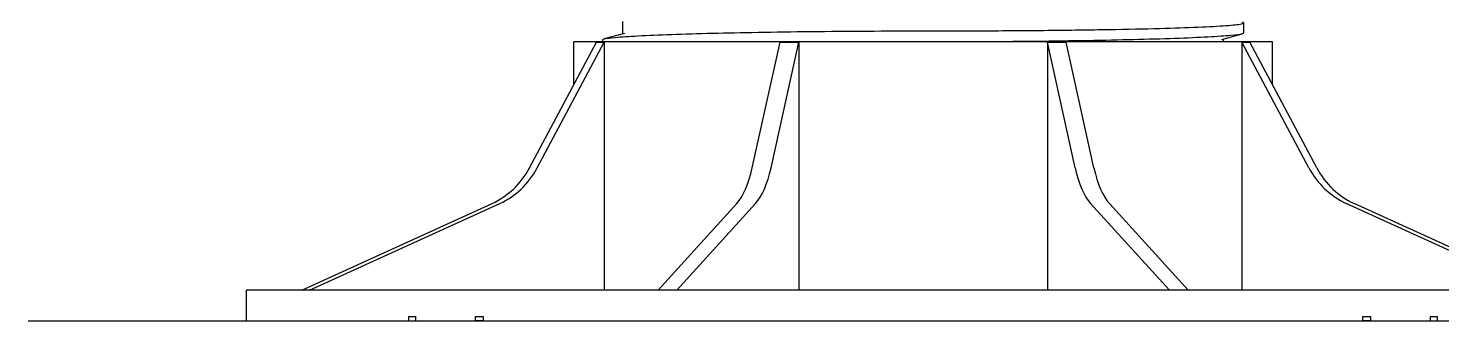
# Model space of a CAD drawing. Header units: inches. Extents: x -2661 to 42767, y -1222 to 9099.
# Drawn here: x 2294.09 to 2301.69, y 1518.64 to 1520.21 of the extents above; entities that cross this region are included whole.
import ezdxf

# ---------------------------------------------------------------- set-up
doc = ezdxf.new("R2010")
doc.units = ezdxf.units.IN
doc.header["$LTSCALE"] = 12
doc.header["$MEASUREMENT"] = 0
doc.layers.get('0').update_dxf_attribs({"linetype": 'CONTINUOUS'})
doc.layers.add('NON-PLOT', color=253, linetype='CONTINUOUS', plot=False)
doc.layers.add('S-ARCH', color=1, linetype='CONTINUOUS')

# ---------------------------------------------------------------- blocks, each defined once
blk = doc.blocks.new('*U1334')
at = {"extrusion": (0, 1, 0)}
for p, q in [((-1.6136, 1.5418), (-1.6136, 1.6078)), ((1.7227, 1.6013), (1.7227, 1.546)), ((-1.6047, 1.5442), (-1.7144, 1.5148)), ((1.6047, 1.5122), (1.7144, 1.5415)), ((-1.7227, 1.5104), (-1.7227, 1.5)), ((1.6136, 1.5), (1.6136, 1.5146))]:
    blk.add_line(p, q, dxfattribs=at)
at = {"extrusion": (0, 1, 2e-16)}
for p, q in [((-2.1156, 0.8216), (-1.7552, 1.4972)), ((-2.0739, 0.8216), (-1.7135, 1.4972)), ((1.8773, 1.5), (-1.8773, 1.5)), ((-1.8773, 1.2684), (-1.8773, 1.5)), ((-1.7552, 1.4972), (-1.7344, 1.4972)), ((-1.7344, 1.4972), (-1.7135, 1.4972)), ((-1.7135, 1.4972), (-1.7135, 0.1636)), ((-0.9181, 0.8216), (-0.7688, 1.4972)), ((-0.8173, 0.8216), (-0.668, 1.4972)), ((-0.7688, 1.4972), (-0.7184, 1.4972)), ((-0.7184, 1.4972), (-0.668, 1.4972)), ((-0.668, 1.4972), (-0.668, 0.1636)), ((0.8173, 0.8216), (0.668, 1.4972)), ((0.668, 1.4972), (0.7184, 1.4972)), ((0.668, 1.4972), (0.668, 0.1636)), ((0.7184, 1.4972), (0.7688, 1.4972)), ((0.9181, 0.8216), (0.7688, 1.4972)), ((2.0739, 0.8216), (1.7135, 1.4972)), ((1.7135, 1.4972), (1.7344, 1.4972)), ((1.7135, 1.4972), (1.7135, 0.1636)), ((1.7344, 1.4972), (1.7552, 1.4972)), ((2.1156, 0.8216), (1.7552, 1.4972)), ((1.8773, 1.2684), (1.8773, 1.5)), ((-3.3384, 0.1636), (-2.3162, 0.63)), ((-3.2967, 0.1636), (-2.2744, 0.63)), ((-1.4246, 0.1636), (-1.0011, 0.63)), ((-1.3238, 0.1636), (-0.9004, 0.63)), ((1.3238, 0.1636), (0.9004, 0.63)), ((1.4246, 0.1636), (1.0011, 0.63)), ((3.2967, 0.1636), (2.2744, 0.63)), ((3.3384, 0.1636), (2.3162, 0.63)), ((3.6364, 0.1636), (-3.6364, 0.1636)), ((-3.6364, 0), (-3.6364, 0.1636)), ((-3.6364, 0), (-2.7636, 0)), ((-2.7636, 0.0227), (-2.7273, 0.0227)), ((-2.7636, 0), (-2.7636, 0.0227)), ((-2.7273, 0.0227), (-2.7273, 0)), ((-2.7273, 0), (-2.4052, 0)), ((-2.4052, 0.0227), (-2.3634, 0.0227)), ((-2.4052, 0), (-2.4052, 0.0227)), ((-2.3634, 0), (-2.4052, 0)), ((-2.3634, 0.0227), (-2.3634, 0)), ((-2.3634, 0), (2.3634, 0)), ((2.3634, 0.0227), (2.4052, 0.0227)), ((2.3634, 0), (2.3634, 0.0227)), ((2.4052, 0), (2.3634, 0)), ((2.4052, 0.0227), (2.4052, 0)), ((2.4052, 0), (2.7273, 0)), ((2.7273, 0.0227), (2.7636, 0.0227)), ((2.7273, 0), (2.7273, 0.0227)), ((2.7636, 0.0227), (2.7636, 0)), ((2.7636, 0), (3.6364, 0))]:
    blk.add_line(p, q, dxfattribs=at)
for centre, ratio, start_param, end_param in [((-2.4793, 1.0489), 0.92388, 0.398899, 1.047198), ((-2.4375, 1.0489), 0.92388, 0.398899, 1.047198), ((-1.0687, 1.0489), 0.382683, 0.398899, 1.047198), ((-0.9679, 1.0489), 0.382683, 0.398899, 1.047198), ((0.9679, 1.0489), 0.382683, 5.235988, 5.884287), ((1.0687, 1.0489), 0.382683, 5.235988, 5.884287), ((2.4375, 1.0489), 0.92388, 5.235988, 5.884287), ((2.4793, 1.0489), 0.92388, 5.235988, 5.884287)]:
    blk.add_ellipse(centre, major_axis=(0, -0.4545), ratio=ratio, start_param=start_param, end_param=end_param)
for points, knots in [([(0, 1.558), (0.1183, 1.558), (0.2402, 1.5583), (0.4814, 1.5596), (0.6007, 1.5605), (0.8278, 1.563), (0.9357, 1.5646), (1.133, 1.5682), (1.2223, 1.5703), (1.3737, 1.5746), (1.4414, 1.5769), (1.5572, 1.5821), (1.6052, 1.5848), (1.6775, 1.5906), (1.7018, 1.5936), (1.7257, 1.5997), (1.7254, 1.6028), (1.7144, 1.6057)], [0, 0, 0, 0, 0.390264, 0.390264, 0.780528, 0.780528, 1.170792, 1.170792, 1.561056, 1.561056, 1.931903, 1.931903, 2.302749, 2.302749, 2.673596, 2.673596, 3.044442, 3.044442, 3.044442, 3.044442]), ([(-1.7227, 1.5104), (-1.7227, 1.5119), (-1.7198, 1.5134), (-1.7041, 1.5176), (-1.684, 1.5204), (-1.6226, 1.5261), (-1.5813, 1.5289), (-1.4797, 1.5343), (-1.4192, 1.5369), (-1.2838, 1.5417), (-1.2088, 1.5439), (-1.0562, 1.5477), (-0.9738, 1.5494), (-0.7965, 1.5525), (-0.7016, 1.5538), (-0.5052, 1.5559), (-0.4035, 1.5567), (-0.2, 1.5578), (-0.0982, 1.558), (0, 1.558)], [-2.853306, -2.853306, -2.853306, -2.853306, -2.669036, -2.669036, -2.32573, -2.32573, -1.982424, -1.982424, -1.639118, -1.639118, -1.295812, -1.295812, -0.971859, -0.971859, -0.647906, -0.647906, -0.323953, -0.323953, 0, 0, 0, 0]), ([(1.7227, 1.546), (1.7227, 1.5445), (1.7198, 1.543), (1.7041, 1.5388), (1.684, 1.536), (1.6226, 1.5303), (1.5813, 1.5275), (1.4797, 1.5221), (1.4192, 1.5195), (1.2838, 1.5147), (1.2088, 1.5125), (1.0562, 1.5087), (0.9738, 1.507), (0.7965, 1.5039), (0.7016, 1.5026), (0.5499, 1.5009), (0.4955, 1.5004), (0.4405, 1.5)], [-2.853306, -2.853306, -2.853306, -2.853306, -2.669036, -2.669036, -2.32573, -2.32573, -1.982424, -1.982424, -1.639118, -1.639118, -1.295812, -1.295812, -0.971859, -0.971859, -0.647906, -0.647906, -0.471645, -0.471645, -0.471645, -0.471645])]:
    blk.add_open_spline(points, degree=3, knots=knots)
blk = doc.blocks.new('*U1335')
at = {"extrusion": (0, 1, 0)}
for p, q in [((-1.6136, 1.5418), (-1.6136, 1.6078)), ((1.7227, 1.6013), (1.7227, 1.546)), ((-1.6047, 1.5442), (-1.7144, 1.5148)), ((1.6047, 1.5122), (1.7144, 1.5415)), ((-1.7227, 1.5104), (-1.7227, 1.5)), ((1.6136, 1.5), (1.6136, 1.5146))]:
    blk.add_line(p, q, dxfattribs=at)
at = {"extrusion": (0, 1, 2e-16)}
for p, q in [((-2.1156, 0.8216), (-1.7552, 1.4972)), ((-2.0739, 0.8216), (-1.7135, 1.4972)), ((1.8773, 1.5), (-1.8773, 1.5)), ((-1.8773, 1.2684), (-1.8773, 1.5)), ((-1.7552, 1.4972), (-1.7344, 1.4972)), ((-1.7344, 1.4972), (-1.7135, 1.4972)), ((-1.7135, 1.4972), (-1.7135, 0.1636)), ((-0.9181, 0.8216), (-0.7688, 1.4972)), ((-0.8173, 0.8216), (-0.668, 1.4972)), ((-0.7688, 1.4972), (-0.7184, 1.4972)), ((-0.7184, 1.4972), (-0.668, 1.4972)), ((-0.668, 1.4972), (-0.668, 0.1636)), ((0.8173, 0.8216), (0.668, 1.4972)), ((0.668, 1.4972), (0.7184, 1.4972)), ((0.668, 1.4972), (0.668, 0.1636)), ((0.7184, 1.4972), (0.7688, 1.4972)), ((0.9181, 0.8216), (0.7688, 1.4972)), ((2.0739, 0.8216), (1.7135, 1.4972)), ((1.7135, 1.4972), (1.7344, 1.4972)), ((1.7135, 1.4972), (1.7135, 0.1636)), ((1.7344, 1.4972), (1.7552, 1.4972)), ((2.1156, 0.8216), (1.7552, 1.4972)), ((1.8773, 1.2684), (1.8773, 1.5)), ((-3.3384, 0.1636), (-2.3162, 0.63)), ((-3.2967, 0.1636), (-2.2744, 0.63)), ((-1.4246, 0.1636), (-1.0011, 0.63)), ((-1.3238, 0.1636), (-0.9004, 0.63)), ((1.3238, 0.1636), (0.9004, 0.63)), ((1.4246, 0.1636), (1.0011, 0.63)), ((3.2967, 0.1636), (2.2744, 0.63)), ((3.3384, 0.1636), (2.3162, 0.63)), ((3.6364, 0.1636), (-3.6364, 0.1636)), ((-3.6364, 0), (-3.6364, 0.1636)), ((-3.6364, 0), (-2.7636, 0)), ((-2.7636, 0.0227), (-2.7273, 0.0227)), ((-2.7636, 0), (-2.7636, 0.0227)), ((-2.7273, 0.0227), (-2.7273, 0)), ((-2.7273, 0), (-2.4052, 0)), ((-2.4052, 0.0227), (-2.3634, 0.0227)), ((-2.4052, 0), (-2.4052, 0.0227)), ((-2.3634, 0), (-2.4052, 0)), ((-2.3634, 0.0227), (-2.3634, 0)), ((-2.3634, 0), (2.3634, 0)), ((2.3634, 0.0227), (2.4052, 0.0227)), ((2.3634, 0), (2.3634, 0.0227)), ((2.4052, 0), (2.3634, 0)), ((2.4052, 0.0227), (2.4052, 0)), ((2.4052, 0), (2.7273, 0)), ((2.7273, 0.0227), (2.7636, 0.0227)), ((2.7273, 0), (2.7273, 0.0227)), ((2.7636, 0.0227), (2.7636, 0)), ((2.7636, 0), (3.6364, 0))]:
    blk.add_line(p, q, dxfattribs=at)
for centre, ratio, start_param, end_param in [((-2.4793, 1.0489), 0.92388, 0.398899, 1.047198), ((-2.4375, 1.0489), 0.92388, 0.398899, 1.047198), ((-1.0687, 1.0489), 0.382683, 0.398899, 1.047198), ((-0.9679, 1.0489), 0.382683, 0.398899, 1.047198), ((0.9679, 1.0489), 0.382683, 5.235988, 5.884287), ((1.0687, 1.0489), 0.382683, 5.235988, 5.884287), ((2.4375, 1.0489), 0.92388, 5.235988, 5.884287), ((2.4793, 1.0489), 0.92388, 5.235988, 5.884287)]:
    blk.add_ellipse(centre, major_axis=(0, -0.4545), ratio=ratio, start_param=start_param, end_param=end_param)
for points, knots in [([(0, 1.558), (0.1183, 1.558), (0.2402, 1.5583), (0.4814, 1.5596), (0.6007, 1.5605), (0.8278, 1.563), (0.9357, 1.5646), (1.133, 1.5682), (1.2223, 1.5703), (1.3737, 1.5746), (1.4414, 1.5769), (1.5572, 1.5821), (1.6052, 1.5848), (1.6775, 1.5906), (1.7018, 1.5936), (1.7257, 1.5997), (1.7254, 1.6028), (1.7144, 1.6057)], [0, 0, 0, 0, 0.390264, 0.390264, 0.780528, 0.780528, 1.170792, 1.170792, 1.561056, 1.561056, 1.931903, 1.931903, 2.302749, 2.302749, 2.673596, 2.673596, 3.044442, 3.044442, 3.044442, 3.044442]), ([(-1.7227, 1.5104), (-1.7227, 1.5119), (-1.7198, 1.5134), (-1.7041, 1.5176), (-1.684, 1.5204), (-1.6226, 1.5261), (-1.5813, 1.5289), (-1.4797, 1.5343), (-1.4192, 1.5369), (-1.2838, 1.5417), (-1.2088, 1.5439), (-1.0562, 1.5477), (-0.9738, 1.5494), (-0.7965, 1.5525), (-0.7016, 1.5538), (-0.5052, 1.5559), (-0.4035, 1.5567), (-0.2, 1.5578), (-0.0982, 1.558), (0, 1.558)], [-2.853306, -2.853306, -2.853306, -2.853306, -2.669036, -2.669036, -2.32573, -2.32573, -1.982424, -1.982424, -1.639118, -1.639118, -1.295812, -1.295812, -0.971859, -0.971859, -0.647906, -0.647906, -0.323953, -0.323953, 0, 0, 0, 0]), ([(1.7227, 1.546), (1.7227, 1.5445), (1.7198, 1.543), (1.7041, 1.5388), (1.684, 1.536), (1.6226, 1.5303), (1.5813, 1.5275), (1.4797, 1.5221), (1.4192, 1.5195), (1.2838, 1.5147), (1.2088, 1.5125), (1.0562, 1.5087), (0.9738, 1.507), (0.7965, 1.5039), (0.7016, 1.5026), (0.5499, 1.5009), (0.4955, 1.5004), (0.4405, 1.5)], [-2.853306, -2.853306, -2.853306, -2.853306, -2.669036, -2.669036, -2.32573, -2.32573, -1.982424, -1.982424, -1.639118, -1.639118, -1.295812, -1.295812, -0.971859, -0.971859, -0.647906, -0.647906, -0.471645, -0.471645, -0.471645, -0.471645])]:
    blk.add_open_spline(points, degree=3, knots=knots)

msp = doc.modelspace()

# ---------------------------------------------------------------- linework, layer by layer
at = {"layer": 'NON-PLOT'}
msp.add_lwpolyline([(2294.09243, 1518.6396), (2303.71025, 1518.6396)], dxfattribs=at)

# ---------------------------------------------------------------- block references
at = {"layer": 'S-ARCH'}
for name in ['*U1334', '*U1335']:
    msp.add_blockref(name, (2298.90134, 1518.6396), dxfattribs=at)

doc.saveas('drawing.dxf')
